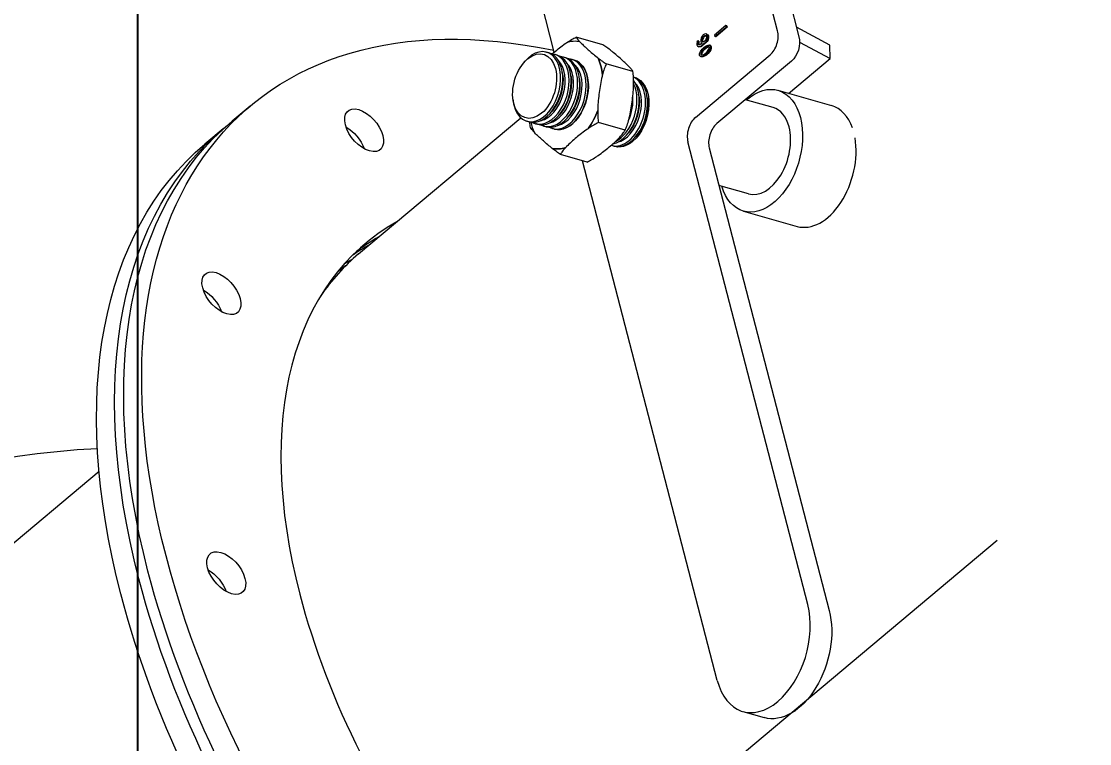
# Model space of a CAD drawing. Header units: inches. Extents: x -350577 to -266477, y -437959 to -377535.
# Drawn here: x -345537.7 to -345239.9, y -416131.8 to -415930.6 of the extents above; entities that cross this region are included whole.
import ezdxf

# ---------------------------------------------------------------- set-up
doc = ezdxf.new("R2010")
doc.units = ezdxf.units.IN
doc.header["$MEASUREMENT"] = 0
doc.linetypes.add('CENTER', pattern=[2, 1.25, -0.25, 0.25, -0.25])
doc.layers.add('CENTER       (itatec)', color=4, linetype='CENTER', lineweight=9)
doc.layers.add('ORGINAL (itatec)', color=3, linetype='Continuous', lineweight=9)
doc.styles.add('Geniso', font='geniso.shx', dxfattribs={"oblique": 15})
doc.dimstyles.new('scale 1b100', dxfattribs={"dimscale": 100, "dimtxt": 3, "dimasz": 2.5, "dimexe": 1, "dimexo": 1, "dimgap": 1, "dimtad": 1, "dimdec": 0, "dimzin": 0, "dimdsep": 46, "dimtxsty": 'Geniso', "dimcen": 0, "dimclrd": 1, "dimclre": 1, "dimclrt": 7, "dimadec": 0, "dimazin": 0, "dimtfac": 1, "dimtdec": 0, "dimtmove": 0, "dimatfit": 3, "dimfxl": 0.75, "dimtolj": 1, "dimtzin": 0, "dimarcsym": 0})

# ---------------------------------------------------------------- blocks, each defined once
blk = doc.blocks.new('*D33')
at = {"layer": 'Defpoints', "color": 0, "transparency": 16777216}
for p in [(-331896.25, -404294.03), (-345505.23, -404305.84), (-345505.23, -416275.87)]:
    blk.add_point(p, dxfattribs=at)
at = {"layer": 'ORGINAL (itatec)', "color": 1, "lineweight": -2, "transparency": 16777216}
for p, q in [((-345505.23, -416175.87), (-345505.23, -404205.84)), ((-332146.25, -404305.84), (-345255.23, -404305.84)), ((-331896.25, -404394.03), (-331896.25, -404405.84))]:
    blk.add_line(p, q, dxfattribs=at)
at = {"layer": 'ORGINAL (itatec)', "color": 1, "transparency": 16777216}
for points in [[(-345255.23, -404264.17), (-345255.23, -404347.5), (-345505.23, -404305.84)], [(-332146.25, -404264.17), (-332146.25, -404347.5), (-331896.25, -404305.84)]]:
    blk.add_solid(points, dxfattribs=at)
at = {"layer": 'ORGINAL (itatec)', "color": 7, "transparency": 16777216, "insert": (-338700.74, -404055.84), "char_height": 300, "attachment_point": 5, "style": 'Geniso'}
blk.add_mtext('\\A1;13609', dxfattribs=at)
blk = doc.blocks.new('*D34')
at = {"layer": 'Defpoints', "color": 0, "transparency": 16777216}
for p in [(-345515.23, -413075.86), (-347172.3, -416275.87), (-345915.23, -416275.87)]:
    blk.add_point(p, dxfattribs=at)
at = {"layer": 'ORGINAL (itatec)', "color": 1, "lineweight": -2, "transparency": 16777216}
for p, q in [((-345615.23, -413075.86), (-347272.3, -413075.86)), ((-347172.3, -413325.86), (-347172.3, -416025.87)), ((-346015.23, -416275.87), (-347272.3, -416275.87))]:
    blk.add_line(p, q, dxfattribs=at)
at = {"layer": 'ORGINAL (itatec)', "color": 1, "transparency": 16777216}
for points in [[(-347213.97, -413325.86), (-347130.64, -413325.86), (-347172.3, -413075.86)], [(-347213.97, -416025.87), (-347130.64, -416025.87), (-347172.3, -416275.87)]]:
    blk.add_solid(points, dxfattribs=at)
at = {"layer": 'ORGINAL (itatec)', "color": 7, "transparency": 16777216, "insert": (-347422.33, -414675.87), "char_height": 300, "attachment_point": 5, "rotation": 90, "style": 'Geniso'}
blk.add_mtext('\\A1;3200', dxfattribs=at)
blk = doc.blocks.new('*D35')
at = {"layer": 'Defpoints', "color": 0, "transparency": 16777216}
for p in [(-345915.23, -416275.87), (-347172.3, -416675.87), (-343505.23, -416675.87)]:
    blk.add_point(p, dxfattribs=at)
at = {"layer": 'ORGINAL (itatec)', "color": 1, "lineweight": -2, "transparency": 16777216}
for p, q in [((-347172.3, -416025.87), (-347172.3, -415775.87)), ((-346015.23, -416275.87), (-347272.3, -416275.87)), ((-347172.3, -416275.87), (-347172.3, -416675.87)), ((-343605.23, -416675.87), (-347272.3, -416675.87)), ((-347172.3, -416925.87), (-347172.3, -417998.36))]:
    blk.add_line(p, q, dxfattribs=at)
at = {"layer": 'ORGINAL (itatec)', "color": 1, "transparency": 16777216}
for points in [[(-347213.97, -416025.87), (-347130.64, -416025.87), (-347172.3, -416275.87)], [(-347213.97, -416925.87), (-347130.64, -416925.87), (-347172.3, -416675.87)]]:
    blk.add_solid(points, dxfattribs=at)
at = {"layer": 'ORGINAL (itatec)', "color": 7, "transparency": 16777216, "insert": (-347422.3, -417587.12), "char_height": 300, "attachment_point": 5, "rotation": 90, "style": 'Geniso'}
blk.add_mtext('\\A1;400', dxfattribs=at)

msp = doc.modelspace()

# ---------------------------------------------------------------- linework, layer by layer
at = {"layer": 'CENTER       (itatec)', "ltscale": 250}
msp.add_lwpolyline([(-345505.23, -416275.87), (-343423.2, -414531.33, -0.168854), (-343124.15, -414417.78, 0.028605), (-336256.83, -413829.03, 13.989879)], format="xyb", dxfattribs=at)
at = {"layer": 'ORGINAL (itatec)'}
for p, q in [((-345326.93, -415933.15), (-345329.7, -415922.47)), ((-345389.16, -415939.09), (-345392.74, -415925.3)), ((-345323.73, -415924.18), (-345320.96, -415934.86)), ((-345346.64, -415934.14), (-345346.86, -415934.07)), ((-345341.34, -415931.72), (-345344.49, -415934.37)), ((-345344.49, -415934.37), (-345344.39, -415934.78)), ((-345344.39, -415934.78), (-345341.23, -415932.14)), ((-345341.01, -415932.2), (-345344.16, -415934.84)), ((-345341.11, -415931.79), (-345341.34, -415931.72)), ((-345341.23, -415932.14), (-345341.34, -415931.72)), ((-345341.01, -415932.2), (-345341.23, -415932.14)), ((-345341.11, -415931.79), (-345341.01, -415932.2)), ((-345312.32, -415937.23), (-345321.65, -415932.2)), ((-345383.06, -415934.94), (-345383.06, -415934.94)), ((-345383.06, -415934.94), (-345383.06, -415934.94)), ((-345375.62, -415937.07), (-345383.06, -415934.94)), ((-345382.02, -415936.25), (-345382.02, -415936.25)), ((-345375.62, -415937.07), (-345375.62, -415937.07)), ((-345349.06, -415936.02), (-345349.39, -415936.3)), ((-345348.89, -415936.41), (-345349.11, -415936.34)), ((-345348.84, -415936.09), (-345349.06, -415936.02)), ((-345348.79, -415937.1), (-345349.01, -415937.03)), ((-345347.97, -415936.66), (-345348.29, -415936.92)), ((-345348.18, -415937.32), (-345347.1, -415936.42)), ((-345346.87, -415936.48), (-345347.96, -415937.39)), ((-345346.17, -415934.63), (-345346.39, -415934.56)), ((-345345.73, -415937.23), (-345345.95, -415937.16)), ((-345344.16, -415934.84), (-345344.39, -415934.78)), ((-345320.79, -415936.32), (-345312.26, -415940.92)), ((-345312.26, -415940.92), (-345312.32, -415937.23)), ((-345390.72, -415939.32), (-345391.31, -415939.15)), ((-345388.35, -415940), (-345388.94, -415939.83)), ((-345385.99, -415940.67), (-345386.58, -415940.51)), ((-345349.85, -415957.36), (-345329.02, -415939.91)), ((-345348.73, -415937.65), (-345348.95, -415937.59)), ((-345348.12, -415940.45), (-345348.34, -415940.39)), ((-345397.72, -415942.16), (-345397.4, -415941.77)), ((-345383.62, -415941.35), (-345384.22, -415941.18)), ((-345376.97, -415940.77), (-345376.97, -415940.77)), ((-345374.69, -415942.43), (-345374.69, -415942.43)), ((-345374.69, -415942.43), (-345374.69, -415942.43)), ((-345367.24, -415944.55), (-345374.69, -415942.43)), ((-345323.05, -415941.61), (-345343.88, -415959.06)), ((-345323.84, -415950.62), (-345312.26, -415940.92)), ((-345386.86, -415945.26), (-345386.93, -415944.76)), ((-345384.49, -415945.94), (-345384.56, -415945.44)), ((-345382.13, -415946.61), (-345382.2, -415946.11)), ((-345375.74, -415945.49), (-345375.74, -415945.49)), ((-345367.24, -415944.55), (-345367.24, -415944.55)), ((-345367.24, -415944.55), (-345367.24, -415944.55)), ((-345367.07, -415946.08), (-345367.09, -415946.07)), ((-345379.76, -415947.29), (-345379.84, -415946.79)), ((-345365.58, -415951.34), (-345365.65, -415950.84)), ((-345363.21, -415952.01), (-345363.28, -415951.51)), ((-345328.19, -415954.58), (-345335.9, -415952.38)), ((-345326.81, -415949.77), (-345311.9, -415954.03)), ((-345473.95, -415954.16), (-345479, -415958.39)), ((-345400.66, -415952.45), (-345400.59, -415952.95)), ((-345377.07, -415955.35), (-345377.07, -415955.35)), ((-345443.72, -415995.37), (-345398.47, -415957.45)), ((-345389.79, -415955.55), (-345390.12, -415955.94)), ((-345387.43, -415956.23), (-345387.76, -415956.61)), ((-345385.07, -415956.9), (-345385.39, -415957.29)), ((-345382.7, -415957.58), (-345383.03, -415957.96)), ((-345481.52, -415960.51), (-345486.57, -415964.74)), ((-345396.21, -415958.55), (-345396.8, -415958.39)), ((-345395.82, -415960.14), (-345395.82, -415960.14)), ((-345395.82, -415960.14), (-345395.82, -415960.14)), ((-345393.85, -415959.23), (-345394.44, -415959.06)), ((-345391.48, -415959.91), (-345392.07, -415959.74)), ((-345389.12, -415960.58), (-345389.71, -415960.41)), ((-345379.6, -415960.35), (-345379.6, -415960.35)), ((-345376.88, -415958.77), (-345376.88, -415958.77)), ((-345376.88, -415958.77), (-345376.88, -415958.77)), ((-345369.44, -415960.89), (-345376.88, -415958.77)), ((-345369.44, -415960.89), (-345369.44, -415960.89)), ((-345369.44, -415960.89), (-345369.44, -415960.89)), ((-345368.51, -415961.63), (-345368.84, -415962.02)), ((-345366.15, -415962.3), (-345366.48, -415962.69)), ((-345318.5, -416093.09), (-345351.94, -415964.11)), ((-345389.73, -415965.96), (-345389.73, -415965.96)), ((-345385.98, -415965.69), (-345385.98, -415965.69)), ((-345372.57, -415965.31), (-345373.16, -415965.14)), ((-345345.97, -415965.81), (-345312.53, -416094.79)), ((-345387.45, -415967.62), (-345387.45, -415967.62)), ((-345387.45, -415967.62), (-345387.45, -415967.62)), ((-345380.01, -415969.75), (-345387.45, -415967.62)), ((-345343.75, -416114.25), (-345381.31, -415969.38)), ((-345380.01, -415969.75), (-345380.01, -415969.75)), ((-345335.05, -415978.62), (-345343.26, -415976.28)), ((-345336.43, -415983.43), (-345321.51, -415987.69)), ((-345516.08, -416056), (-345617.94, -416141.35)), ((-345336.62, -416122.9), (-345330.65, -416124.6))]:
    msp.add_line(p, q, dxfattribs=at)
msp.add_arc((-345505.23, -416275.87), 226.5, 92.862, 180, dxfattribs=at)
at = {"layer": 'ORGINAL (itatec)', "extrusion": (0, 0, -1)}
for centre, major_axis, ratio, start_param, end_param in [((-345328.48, -416127.77), (-145.47, 173.61), 0.567321, -0.873365, 0.622147), ((-345347.03, -415935.52), (0.39, 1.38), 0.631206, 0, 0.703768), ((-345385.25, -415951.29), (4.6, 16.1), 0.631206, -0.226783, -0.226731), ((-345348.65, -415936.42), (0.206, 0.72), 0.631206, -2.74355, -1.641517), ((-345345.47, -415936.21), (1.54, 5.39), 0.631206, -1.773879, -1.715525), ((-345348.55, -415935.92), (-0.34, -1.17), 0.631206, -0.750356, 0.185657), ((-345348.34, -415936.27), (-0.4, -1.39), 0.631206, -0.829545, 0), ((-345347.11, -415935.24), (-0.39, -1.38), 0.631206, -2.203278, -0.668981), ((-345346.92, -415938.84), (-1.38, -1.51), 0.454245, 2.919383, 3.429274), ((-345324.12, -415937.5), (-1.37, -4.81), 0.631206, -2.321152, -0.750356), ((-345346.92, -415938.84), (-1.38, -1.51), 0.454245, -2.853912, -0.22221), ((-345386.33, -415950.98), (2.75, 9.62), 0.631206, -0.00841, 2.391237), ((-345385.88, -415951.11), (-4.22, -14.77), 0.631206, -2.509388, -2.132916), ((-345385.25, -415951.28), (-4.6, -16.1), 0.631206, -2.321178, -2.321126), ((-345392.87, -415949.11), (-2.53, -8.85), 0.631206, -2.19091, -0.950682), ((-345390.51, -415949.78), (-2.53, -8.85), 0.631206, -2.19091, -0.950682), ((-345369.46, -415955.79), (2.75, 9.62), 0.631206, -0.029382, 2.391237), ((-345388.14, -415950.46), (-2.53, -8.85), 0.631206, -2.19091, -0.950682), ((-345385.78, -415951.13), (-2.53, -8.85), 0.631206, -2.19091, -2.084004), ((-345331.62, -415966.6), (4.81, 16.83), 0.631206, -0.775193, 0.82044), ((-345371.59, -415955.19), (-2.53, -8.85), 0.631206, -2.19091, -0.950682), ((-345369.23, -415955.86), (-2.53, -8.85), 0.631206, -2.19091, -0.950682), ((-345385.88, -415951.11), (-4.22, -14.77), 0.631206, -1.462191, -1.085719), ((-345385.78, -415951.13), (-2.53, -8.85), 0.631206, -1.057588, -0.950682), ((-345331.62, -415966.6), (-4.81, -16.83), 0.631206, -2.321152, 0.775193), ((-345336.05, -416134.12), (-145.47, 173.61), 0.567321, -0.873365, 0.012818), ((-345333.53, -416132), (-145.47, 173.61), 0.567321, -0.873365, 0), ((-345447.23, -415965.14), (4.5, -5.37), 0.567321, -2.163455, -0.978138), ((-345385.25, -415951.28), (4.6, 16.1), 0.631206, -2.321178, -2.321126), ((-345386.33, -415950.98), (-2.75, -9.62), 0.631206, -0.750356, 0.00841), ((-345385.25, -415951.28), (-4.6, -16.1), 0.631206, -1.27398, -1.273929), ((-345369.46, -415955.79), (-2.75, -9.62), 0.631206, -0.750356, 0.029382), ((-345341.1, -416138.35), (-145.47, 173.61), 0.567321, -0.873365, 0), ((-345385.88, -415951.11), (-4.22, -14.77), 0.631206, -0.414993, -0.038521), ((-345385.25, -415951.28), (-4.6, -16.1), 0.631206, -0.226783, -0.226731), ((-345487.01, -416010.58), (4.5, -5.37), 0.567321, -2.163455, -0.978138), ((-345328.48, -416127.77), (145.47, -173.61), 0.567321, -0.684343, 2.268228), ((-345485.67, -416088.55), (4.5, -5.37), 0.567321, -2.163455, -0.978138), ((-345336.05, -416134.12), (145.47, -173.61), 0.567321, -0.012818, 2.268228), ((-345333.53, -416132), (145.47, -173.61), 0.567321, 0, 2.268228), ((-345341.1, -416138.35), (145.47, -173.61), 0.567321, 0, 2.268228), ((-345325.16, -416105.37), (-5.49, -19.23), 0.631206, -2.321152, 0)]:
    msp.add_ellipse(centre, major_axis=major_axis, ratio=ratio, start_param=start_param, end_param=end_param, dxfattribs=at)
at = {"layer": 'ORGINAL (itatec)'}
for centre, major_axis, ratio, start_param, end_param in [((-345347.4, -415935.58), (-0.4, -1.39), 0.631206, -2.467171, -0.943755), ((-345347.26, -415935.45), (0.39, 1.38), 0.631206, -0.703768, 0.832932), ((-345330.08, -415935.8), (1.37, 4.81), 0.631206, -2.391237, -0.82044), ((-345385.88, -415951.11), (4.22, 14.77), 0.631206, 0.038521, 0.414993), ((-345348.71, -415936.52), (-0.31, -1.08), 0.631206, -1.597854, -0.834745), ((-345348.56, -415936.2), (-0.4, -1.39), 0.631206, -0.700382, 0.829545), ((-345348.42, -415936.48), (-0.206, -0.72), 0.631206, -1.500075, -0.398043), ((-345345.25, -415936.27), (-1.54, -5.39), 0.631206, -1.426068, -1.367714), ((-345347.15, -415938.77), (-1.38, -1.51), 0.454245, -3.429273757625743, 2.853911549553843), ((-345348.32, -415935.98), (-0.34, -1.17), 0.631206, -0.185657, -0.151656), ((-345347.63, -415935.59), (-0.31, -1.08), 0.631206, -0.806121, -0.043039), ((-345347.33, -415935.18), (0.39, 1.38), 0.631206, -2.472611, -0.938314), ((-345394.65, -415948.6), (-2.53, -8.85), 0.631206, -0.82044, 5.462745), ((-345394.06, -415948.77), (-2.75, -9.62), 0.631206, -0.82044, 4.092275), ((-345393.46, -415948.94), (-2.75, -9.62), 0.631206, 0, 3.141593), ((-345391.69, -415949.45), (-2.75, -9.62), 0.631206, -0.146614, 3.288206), ((-345391.1, -415949.61), (-2.75, -9.62), 0.631206, 0, 3.141593), ((-345389.33, -415950.12), (-2.75, -9.62), 0.631206, -0.146614, 3.288206), ((-345392.28, -415949.28), (-2.53, -8.85), 0.631206, 0.324298, 2.817295), ((-345388.74, -415950.29), (-2.75, -9.62), 0.631206, 0, 3.141593), ((-345386.96, -415950.8), (-2.75, -9.62), 0.631206, -0.146614, 3.288206), ((-345389.92, -415949.95), (-2.53, -8.85), 0.631206, 0.324298, 2.817295), ((-345386.37, -415950.96), (-2.75, -9.62), 0.631206, 0, 3.141593), ((-345387.55, -415950.63), (-2.53, -8.85), 0.631206, 0.324298, 2.817295), ((-345384.6, -415951.47), (2.75, 9.62), 0.631206, 0.142703, 0.146614), ((-345385.19, -415951.3), (2.53, 8.85), 0.631206, -0.346801, -0.324298), ((-345385.88, -415951.11), (4.22, 14.77), 0.631206, -1.008676, -0.632205), ((-345370.41, -415955.52), (-2.75, -9.62), 0.631206, -0.024473, 3.04368), ((-345369.82, -415955.69), (-2.75, -9.62), 0.631206, 0, 3.141593), ((-345368.05, -415956.2), (2.75, 9.62), 0.631206, 0.116977, 0.146614), ((-345372.18, -415955.02), (-2.75, -9.62), 0.631206, 0.32773, 2.686704), ((-345372.78, -415954.85), (2.75, 9.62), 0.631206, -2.621739, -0.607953), ((-345371, -415955.35), (-2.53, -8.85), 0.631206, 0.324298, 2.817295), ((-345368.64, -415956.03), (2.53, 8.85), 0.631206, -0.563177, -0.324298), ((-345373.37, -415954.68), (2.53, 8.85), 0.631206, -1.793484, -1.014276), ((-345442.18, -415960.91), (4.5, -5.37), 0.567321, -5.40982, 0.873365), ((-345394.06, -415948.77), (-2.75, -9.62), 0.631206, -0.950682, -0.82044), ((-345385.88, -415951.11), (4.22, 14.77), 0.631206, -2.055874, -1.679402), ((-345331.62, -415966.6), (3.43, 12.02), 0.631206, -0.82044, 0), ((-345316.7, -415970.86), (4.81, 16.83), 0.631206, -0.722987, 0), ((-345348.78, -415961.47), (-1.37, -4.81), 0.631206, -2.391237, -0.82044), ((-345385.88, -415951.11), (-4.22, -14.77), 0.631206, -0.864481, -0.632205), ((-345384.6, -415951.47), (-2.75, -9.62), 0.631206, -0.146614, -0.142703), ((-345385.19, -415951.3), (-2.53, -8.85), 0.631206, 0.324298, 0.346801), ((-345342.82, -415963.17), (-1.37, -4.81), 0.631206, -2.391237, -0.82044), ((-345331.62, -415966.6), (-3.43, -12.02), 0.631206, 0, 2.321152), ((-345316.7, -415970.86), (-4.81, -16.83), 0.631206, 0, 2.223699), ((-345385.88, -415951.11), (-4.22, -14.77), 0.631206, 0.038521, 0.414993), ((-345368.05, -415956.2), (-2.75, -9.62), 0.631206, -0.146614, -0.116977), ((-345368.64, -415956.03), (-2.53, -8.85), 0.631206, 0.324298, 0.563177), ((-345328.48, -416127.77), (-113.36, 135.29), 0.567321, -0.1065, 0.873365), ((-345333.53, -416132), (-113.36, 135.29), 0.567321, -0.1065, -0.032902), ((-345336.05, -416134.12), (-113.36, 135.29), 0.567321, -0.1065, -0.049365), ((-345331, -416129.89), (-112.72, 134.52), 0.567321, 0, 0.15682), ((-345341.1, -416138.35), (-113.36, 135.29), 0.567321, -0.108943, -0.082334), ((-345481.96, -416006.34), (4.5, -5.37), 0.567321, -5.40982, 0.873365), ((-345338.58, -416136.23), (-112.72, 134.52), 0.567321, -0.049646, -0.02299), ((-345480.62, -416084.32), (4.5, -5.37), 0.567321, -5.40982, 0.873365), ((-345328.48, -416127.77), (113.36, -135.29), 0.567321, -2.268228, 0.1065), ((-345331.12, -416103.67), (-5.49, -19.23), 0.631206, -0.82044, 2.321152)]:
    msp.add_ellipse(centre, major_axis=major_axis, ratio=ratio, start_param=start_param, end_param=end_param, dxfattribs=at)
for points, knots in [([(-345346.7, -415934.82), (-345346.7, -415934.84), (-345346.69, -415934.86), (-345346.67, -415934.99), (-345346.68, -415935.11), (-345346.76, -415935.39), (-345346.83, -415935.55), (-345347.02, -415935.84), (-345347.14, -415935.97), (-345347.39, -415936.15), (-345347.52, -415936.21), (-345347.75, -415936.23), (-345347.84, -415936.2), (-345347.98, -415936.08), (-345348.02, -415936), (-345348.06, -415935.81), (-345348.06, -415935.69), (-345347.99, -415935.41), (-345347.93, -415935.26), (-345347.75, -415934.96), (-345347.64, -415934.83), (-345347.39, -415934.63), (-345347.26, -415934.56), (-345347.02, -415934.52), (-345346.92, -415934.55), (-345346.77, -415934.65), (-345346.73, -415934.73), (-345346.7, -415934.82)], [-6.283185, -6.283185, -6.283185, -6.283185, -6.173615, -6.173615, -5.659147, -5.659147, -5.14468, -5.14468, -4.630212, -4.630212, -4.115744, -4.115744, -3.601276, -3.601276, -3.086808, -3.086808, -2.57234, -2.57234, -2.057872, -2.057872, -1.543404, -1.543404, -1.028936, -1.028936, -0.514468, -0.514468, 0, 0, 0, 0]), ([(-345389.85, -415939.68), (-345389.64, -415939.49), (-345389.42, -415939.31), (-345388.75, -415938.74), (-345388.25, -415938.34), (-345387.22, -415937.54), (-345386.67, -415937.14), (-345386, -415936.67), (-345385.89, -415936.6), (-345385.78, -415936.52)], [39.309957, 39.309957, 39.309957, 39.309957, 40.690448, 40.690448, 43.626497, 43.626497, 46.562546, 46.562546, 47.129892, 47.129892, 47.129892, 47.129892]), ([(-345385.78, -415936.52), (-345385.31, -415936.21), (-345384.83, -415935.91), (-345383.92, -415935.38), (-345383.49, -415935.15), (-345383.06, -415934.94)], [6.43997, 6.43997, 6.43997, 6.43997, 8.808459, 8.808459, 10.825875, 10.825875, 10.825875, 10.825875]), ([(-345383.06, -415934.94), (-345382.96, -415935.12), (-345382.83, -415935.3), (-345382.49, -415935.74), (-345382.27, -415935.99), (-345382.02, -415936.25)], [70.557899, 70.557899, 70.557899, 70.557899, 72.575316, 72.575316, 74.944102, 74.944102, 74.944102, 74.944102]), ([(-345382.02, -415936.25), (-345381.96, -415936.31), (-345381.9, -415936.37), (-345381.53, -415936.76), (-345381.18, -415937.1), (-345380.46, -415937.78), (-345380.09, -415938.12), (-345379.37, -415938.76), (-345378.98, -415939.11), (-345378.15, -415939.82), (-345377.7, -415940.18), (-345377.15, -415940.62), (-345377.06, -415940.7), (-345376.97, -415940.77)], [34.251004, 34.251004, 34.251004, 34.251004, 34.81835, 34.81835, 37.754399, 37.754399, 40.690448, 40.690448, 43.626497, 43.626497, 46.562546, 46.562546, 47.129892, 47.129892, 47.129892, 47.129892]), ([(-345373.33, -415938.73), (-345373.72, -415938.43), (-345374.11, -415938.13), (-345374.88, -415937.57), (-345375.24, -415937.32), (-345375.62, -415937.07)], [47.129892, 47.129892, 47.129892, 47.129892, 49.498595, 49.498595, 51.515941, 51.515941, 51.515941, 51.515941]), ([(-345346.84, -415934.6), (-345346.87, -415934.6), (-345346.89, -415934.6), (-345347.03, -415934.63), (-345347.16, -415934.69), (-345347.41, -415934.89), (-345347.53, -415935.03), (-345347.71, -415935.32), (-345347.77, -415935.48), (-345347.83, -415935.75), (-345347.84, -415935.87), (-345347.8, -415936.07), (-345347.76, -415936.15), (-345347.68, -415936.21), (-345347.67, -415936.22), (-345347.67, -415936.22)], [0.922129, 0.922129, 0.922129, 0.922129, 1.028936, 1.028936, 1.543404, 1.543404, 2.057872, 2.057872, 2.57234, 2.57234, 3.086808, 3.086808, 3.601276, 3.601276, 3.650331, 3.650331, 3.650331, 3.650331]), ([(-345368.28, -415943.25), (-345368.34, -415943.19), (-345368.4, -415943.12), (-345368.77, -415942.73), (-345369.12, -415942.39), (-345369.84, -415941.72), (-345370.21, -415941.38), (-345370.93, -415940.73), (-345371.32, -415940.39), (-345372.16, -415939.68), (-345372.6, -415939.32), (-345373.15, -415938.87), (-345373.24, -415938.8), (-345373.33, -415938.73)], [34.251004, 34.251004, 34.251004, 34.251004, 34.81835, 34.81835, 37.754399, 37.754399, 40.690448, 40.690448, 43.626497, 43.626497, 46.562546, 46.562546, 47.129892, 47.129892, 47.129892, 47.129892]), ([(-345345.94, -415937.76), (-345345.93, -415937.78), (-345345.93, -415937.79), (-345345.93, -415937.85), (-345345.94, -415937.9), (-345345.98, -415938.07), (-345346.03, -415938.19), (-345346.19, -415938.49), (-345346.31, -415938.69), (-345346.67, -415939.12), (-345346.91, -415939.36), (-345347.4, -415939.72), (-345347.65, -415939.84), (-345347.95, -415939.92), (-345348.03, -415939.93), (-345348.16, -415939.93), (-345348.22, -415939.91), (-345348.3, -415939.88), (-345348.32, -415939.85), (-345348.35, -415939.81), (-345348.35, -415939.79), (-345348.36, -415939.74), (-345348.36, -415939.7), (-345348.33, -415939.56), (-345348.3, -415939.46), (-345348.17, -415939.17), (-345348.05, -415938.96), (-345347.72, -415938.54), (-345347.52, -415938.33), (-345347.11, -415937.98), (-345346.9, -415937.84), (-345346.51, -415937.66), (-345346.33, -415937.62), (-345346.14, -415937.62), (-345346.09, -415937.63), (-345346.01, -415937.66), (-345345.98, -415937.69), (-345345.95, -415937.73), (-345345.94, -415937.74), (-345345.94, -415937.76)], [-6.283185, -6.283185, -6.283185, -6.283185, -6.110381, -6.110381, -5.852597, -5.852597, -5.531628, -5.531628, -5.1248, -5.1248, -4.584711, -4.584711, -4.044623, -4.044623, -3.801608, -3.801608, -3.558592, -3.558592, -3.315577, -3.315577, -3.072562, -3.072562, -2.781788, -2.781788, -2.491015, -2.491015, -2.034928, -2.034928, -1.578841, -1.578841, -1.122754, -1.122754, -0.666667, -0.666667, -0.444445, -0.444445, -0.222222, -0.222222, 0, 0, 0, 0]), ([(-345345.99, -415937.68), (-345346.12, -415937.68), (-345346.29, -415937.72), (-345346.68, -415937.91), (-345346.89, -415938.05), (-345347.3, -415938.39), (-345347.5, -415938.6), (-345347.82, -415939.02), (-345347.95, -415939.24), (-345348.08, -415939.52), (-345348.11, -415939.62), (-345348.14, -415939.76), (-345348.14, -415939.8), (-345348.13, -415939.85), (-345348.12, -415939.87), (-345348.1, -415939.91), (-345348.09, -415939.92), (-345348.08, -415939.93)], [0.681512, 0.681512, 0.681512, 0.681512, 1.122754, 1.122754, 1.578841, 1.578841, 2.034928, 2.034928, 2.491015, 2.491015, 2.781788, 2.781788, 3.072562, 3.072562, 3.315577, 3.315577, 3.450968, 3.450968, 3.450968, 3.450968]), ([(-345376.97, -415940.77), (-345376.59, -415941.07), (-345376.19, -415941.37), (-345375.42, -415941.92), (-345375.06, -415942.18), (-345374.69, -415942.43)], [6.439672, 6.439672, 6.439672, 6.439672, 8.808459, 8.808459, 10.825875, 10.825875, 10.825875, 10.825875]), ([(-345374.69, -415942.43), (-345374.88, -415942.85), (-345375.07, -415943.3), (-345375.42, -415944.32), (-345375.59, -415944.9), (-345375.74, -415945.49)], [70.557899, 70.557899, 70.557899, 70.557899, 72.575316, 72.575316, 74.944102, 74.944102, 74.944102, 74.944102]), ([(-345367.24, -415944.55), (-345367.34, -415944.38), (-345367.47, -415944.19), (-345367.82, -415943.76), (-345368.04, -415943.51), (-345368.28, -415943.25)], [29.864955, 29.864955, 29.864955, 29.864955, 31.882301, 31.882301, 34.251004, 34.251004, 34.251004, 34.251004]), ([(-345375.74, -415945.49), (-345375.78, -415945.63), (-345375.82, -415945.77), (-345376.03, -415946.66), (-345376.18, -415947.41), (-345376.44, -415948.91), (-345376.55, -415949.65), (-345376.74, -415951.06), (-345376.83, -415951.81), (-345376.97, -415953.33), (-345377.03, -415954.12), (-345377.06, -415955.05), (-345377.07, -415955.2), (-345377.07, -415955.35)], [34.251004, 34.251004, 34.251004, 34.251004, 34.81835, 34.81835, 37.754399, 37.754399, 40.690448, 40.690448, 43.626497, 43.626497, 46.562546, 46.562546, 47.129892, 47.129892, 47.129892, 47.129892]), ([(-345367.05, -415947.97), (-345367.04, -415947.34), (-345367.05, -415946.71), (-345367.12, -415945.57), (-345367.17, -415945.05), (-345367.24, -415944.55)], [47.129892, 47.129892, 47.129892, 47.129892, 49.498595, 49.498595, 51.515941, 51.515941, 51.515941, 51.515941]), ([(-345368.38, -415957.83), (-345368.34, -415957.69), (-345368.31, -415957.55), (-345368.1, -415956.67), (-345367.95, -415955.91), (-345367.69, -415954.42), (-345367.58, -415953.68), (-345367.39, -415952.26), (-345367.3, -415951.52), (-345367.15, -415949.99), (-345367.1, -415949.21), (-345367.06, -415948.27), (-345367.06, -415948.12), (-345367.05, -415947.97)], [34.251004, 34.251004, 34.251004, 34.251004, 34.81835, 34.81835, 37.754399, 37.754399, 40.690448, 40.690448, 43.626497, 43.626497, 46.562546, 46.562546, 47.129892, 47.129892, 47.129892, 47.129892]), ([(-345377.07, -415955.35), (-345377.08, -415955.98), (-345377.07, -415956.61), (-345377.01, -415957.75), (-345376.96, -415958.27), (-345376.88, -415958.77)], [6.439672, 6.439672, 6.439672, 6.439672, 8.808459, 8.808459, 10.825875, 10.825875, 10.825875, 10.825875]), ([(-345369.44, -415960.89), (-345369.24, -415960.47), (-345369.06, -415960.02), (-345368.7, -415959), (-345368.53, -415958.43), (-345368.38, -415957.83)], [29.864955, 29.864955, 29.864955, 29.864955, 31.882301, 31.882301, 34.251004, 34.251004, 34.251004, 34.251004]), ([(-345394.79, -415961.44), (-345395.03, -415961.18), (-345395.25, -415960.93), (-345395.59, -415960.5), (-345395.72, -415960.31), (-345395.82, -415960.14)], [6.440177, 6.440177, 6.440177, 6.440177, 8.808459, 8.808459, 10.825875, 10.825875, 10.825875, 10.825875]), ([(-345379.6, -415960.35), (-345379.71, -415960.42), (-345379.82, -415960.5), (-345380.5, -415960.96), (-345381.04, -415961.37), (-345382.08, -415962.17), (-345382.57, -415962.57), (-345383.48, -415963.33), (-345383.95, -415963.74), (-345384.87, -415964.58), (-345385.32, -415965.01), (-345385.82, -415965.52), (-345385.9, -415965.61), (-345385.98, -415965.69)], [34.251004, 34.251004, 34.251004, 34.251004, 34.81835, 34.81835, 37.754399, 37.754399, 40.690448, 40.690448, 43.626497, 43.626497, 46.562546, 46.562546, 47.129892, 47.129892, 47.129892, 47.129892]), ([(-345376.88, -415958.77), (-345377.32, -415958.98), (-345377.74, -415959.21), (-345378.66, -415959.73), (-345379.13, -415960.03), (-345379.6, -415960.35)], [70.557899, 70.557899, 70.557899, 70.557899, 72.575316, 72.575316, 74.944102, 74.944102, 74.944102, 74.944102]), ([(-345370.91, -415962.83), (-345370.58, -415962.48), (-345370.28, -415962.12), (-345369.8, -415961.48), (-345369.6, -415961.18), (-345369.44, -415960.89)], [47.129892, 47.129892, 47.129892, 47.129892, 49.498595, 49.498595, 51.515941, 51.515941, 51.515941, 51.515941]), ([(-345389.73, -415965.96), (-345389.82, -415965.89), (-345389.91, -415965.82), (-345390.47, -415965.38), (-345390.91, -415965.01), (-345391.74, -415964.3), (-345392.13, -415963.96), (-345392.86, -415963.31), (-345393.23, -415962.98), (-345393.94, -415962.3), (-345394.29, -415961.96), (-345394.67, -415961.57), (-345394.73, -415961.51), (-345394.79, -415961.44)], [34.251004, 34.251004, 34.251004, 34.251004, 34.81835, 34.81835, 37.754399, 37.754399, 40.690448, 40.690448, 43.626497, 43.626497, 46.562546, 46.562546, 47.129892, 47.129892, 47.129892, 47.129892]), ([(-345377.29, -415968.17), (-345377.18, -415968.1), (-345377.07, -415968.02), (-345376.39, -415967.56), (-345375.85, -415967.15), (-345374.81, -415966.35), (-345374.32, -415965.95), (-345373.4, -415965.18), (-345372.94, -415964.78), (-345372.02, -415963.94), (-345371.57, -415963.51), (-345371.07, -415962.99), (-345370.99, -415962.91), (-345370.91, -415962.83)], [34.251004, 34.251004, 34.251004, 34.251004, 34.81835, 34.81835, 37.754399, 37.754399, 40.690448, 40.690448, 43.626497, 43.626497, 46.562546, 46.562546, 47.129892, 47.129892, 47.129892, 47.129892]), ([(-345387.45, -415967.62), (-345387.82, -415967.37), (-345388.19, -415967.12), (-345388.95, -415966.56), (-345389.35, -415966.26), (-345389.73, -415965.96)], [70.557899, 70.557899, 70.557899, 70.557899, 72.575316, 72.575316, 74.944102, 74.944102, 74.944102, 74.944102]), ([(-345385.98, -415965.69), (-345386.3, -415966.04), (-345386.61, -415966.39), (-345387.09, -415967.04), (-345387.29, -415967.33), (-345387.45, -415967.62)], [6.439672, 6.439672, 6.439672, 6.439672, 8.808459, 8.808459, 10.825875, 10.825875, 10.825875, 10.825875]), ([(-345380.01, -415969.75), (-345379.57, -415969.54), (-345379.14, -415969.31), (-345378.23, -415968.79), (-345377.75, -415968.48), (-345377.29, -415968.17)], [29.864955, 29.864955, 29.864955, 29.864955, 31.882301, 31.882301, 34.251004, 34.251004, 34.251004, 34.251004])]:
    msp.add_open_spline(points, degree=3, knots=knots, dxfattribs=at)
msp.add_open_spline([(-345395.82, -415960.14), (-345395.9, -415959.64), (-345395.95, -415959.13), (-345395.98, -415958.61)], degree=3, dxfattribs=at)

# ---------------------------------------------------------------- dimensions: what is measured, and where the dimension line sits
dim = msp.add_linear_dim(base=(-345505.23, -404305.84), p1=(-331896.25, -404294.03), p2=(-345505.23, -416275.87), dimstyle='scale 1b100', dxfattribs=at)
dim.commit()
dim.dimension.update_dxf_attribs({"geometry": '*D33', "text_midpoint": (-338700.74, -404055.84)})
for base, p1, p2, picture, middle in [((-347172.3, -416275.87), (-345515.23, -413075.86), (-345915.23, -416275.87), '*D34', (-347422.33, -414675.87)), ((-347172.3, -416675.87), (-345915.23, -416275.87), (-343505.23, -416675.87), '*D35', (-347422.3, -417587.12))]:
    dim = msp.add_linear_dim(base=base, p1=p1, p2=p2, angle=90, dimstyle='scale 1b100', dxfattribs=at)
    dim.commit()
    dim.dimension.update_dxf_attribs({"geometry": picture, "text_midpoint": middle})

doc.saveas('drawing.dxf')
